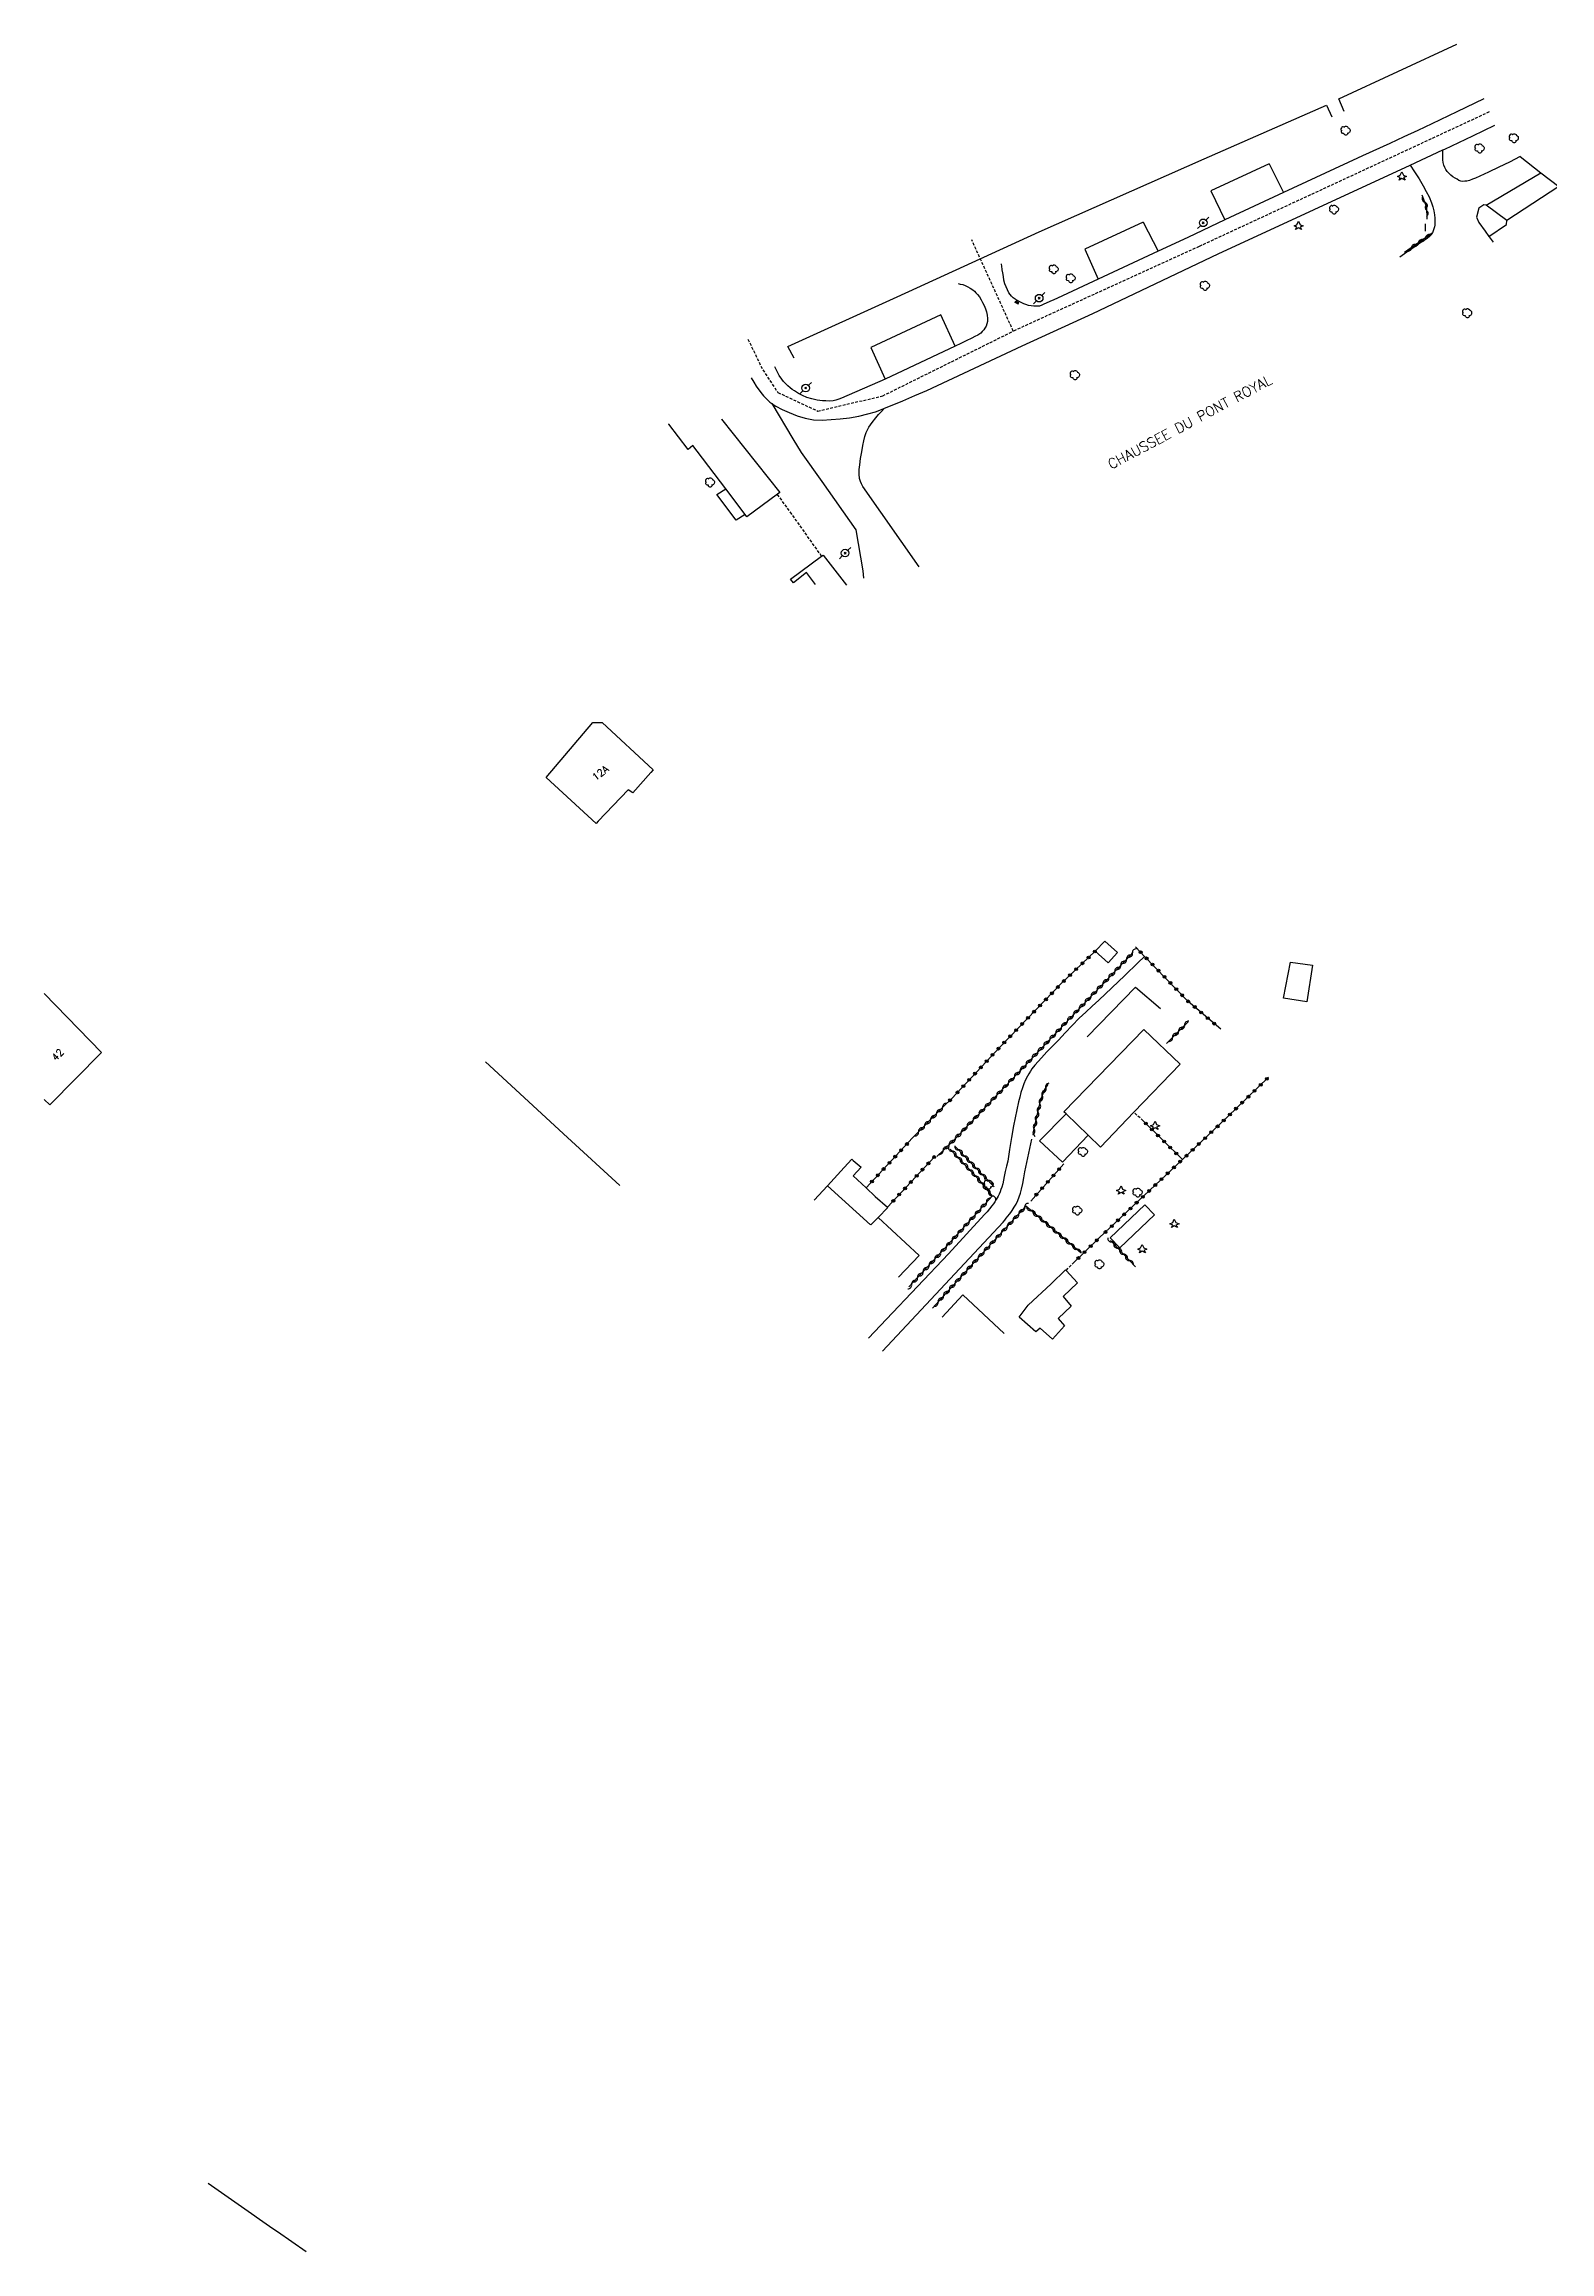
# Model space of a CAD drawing. Header units: millimetres. Extents: x 79000 to 80000, y 145084 to 146000.
# Drawn here: x 79000 to 79264, y 145612.9 to 146000 of the extents above; entities that cross this region are included whole.
import ezdxf
from ezdxf.enums import TextEntityAlignment as Align

# ---------------------------------------------------------------- set-up
doc = ezdxf.new("R2010")
doc.units = ezdxf.units.MM
doc.linetypes.add('DASHED', pattern=[0.75, 0.5, -0.25])
doc.layers.get('0').update_dxf_attribs({"linetype": 'CONTINUOUS'})
for name, color, linetype in [('W0001', 6, 'DASHED'), ('W0006', 2, 'CONTINUOUS'), ('W0008', 7, 'CONTINUOUS'), ('W0014', 7, 'CONTINUOUS'), ('W0017', 7, 'CONTINUOUS'), ('W0021', 2, 'CONTINUOUS'), ('W0100', 7, 'CONTINUOUS'), ('W0101', 7, 'CONTINUOUS'), ('W0104', 1, 'CONTINUOUS'), ('W0112', 1, 'DASHED'), ('W0300', 7, 'CONTINUOUS'), ('W0303', 7, 'CONTINUOUS'), ('W0310', 3, 'CONTINUOUS'), ('W0323', 7, 'CONTINUOUS'), ('W0401', 7, 'CONTINUOUS'), ('W0473', 7, 'CONTINUOUS'), ('W0989', 7, 'CONTINUOUS'), ('W0991', 7, 'CONTINUOUS')]:
    doc.layers.add(name, color=color, linetype=linetype)
doc.styles.get("Standard").update_dxf_attribs({"font": 'romans.shx', "width": 0.85})

# ---------------------------------------------------------------- blocks, each defined once
blk = doc.blocks.new('T473')
for p, q in [((-0.166667, 0.166667), (0.166667, -0.166667)), ((-0.166667, -0.166667), (0.166667, 0.166667)), ((0.500001, 0.500001), (1.000002, 1.000002)), ((-1.000002, -1.000002), (-0.500001, -0.500001))]:
    blk.add_line(p, q)
blk.add_ellipse((0, 0), major_axis=(0.471405, 0.471405), ratio=1, start_param=5.4977871438, end_param=11.780972451)
blk = doc.blocks.new('T300')
for p, q in [((-0.8, 0.51), (-0.86, 0.34)), ((-0.86, 0.34), (-0.86, 0.17)), ((-0.86, 0.17), (-0.74, 0.06)), ((-0.69, 0.63), (-0.8, 0.51)), ((-0.8, -0.06), (-0.74, 0.06)), ((-0.74, 0.06), (-0.69, 0.11)), ((-0.57, 0.69), (-0.69, 0.63)), ((-0.46, 0.69), (-0.57, 0.69)), ((-0.29, 0.63), (-0.46, 0.69)), ((-0.29, 0.63), (-0.17, 0.74)), ((-0.23, 0.57), (-0.29, 0.63)), ((-0.17, 0.74), (-0.06, 0.8)), ((-0.06, 0.8), (0.06, 0.8)), ((0.06, 0.8), (0.23, 0.74)), ((0.23, 0.74), (0.34, 0.63)), ((0.34, 0.63), (0.4, 0.51)), ((0.46, 0.46), (0.34, 0.46)), ((0.4, 0.51), (0.4, 0.46)), ((0.57, 0.4), (0.46, 0.46)), ((0.57, 0.4), (0.69, 0.29)), ((0.69, 0.29), (0.74, 0.17)), ((0.74, 0.06), (0.69, -0.17)), ((0.74, 0.17), (0.74, 0.06)), ((-0.8, -0.17), (-0.8, -0.06)), ((-0.8, -0.23), (-0.8, -0.17)), ((-0.74, -0.34), (-0.8, -0.23)), ((-0.69, -0.4), (-0.74, -0.34)), ((-0.51, -0.46), (-0.69, -0.4)), ((-0.4, -0.46), (-0.51, -0.46)), ((-0.4, -0.46), (-0.34, -0.46)), ((-0.34, -0.46), (-0.34, -0.4)), ((-0.34, -0.51), (-0.34, -0.46)), ((-0.29, -0.63), (-0.34, -0.51)), ((-0.17, -0.74), (-0.29, -0.63)), ((-0.06, -0.8), (-0.17, -0.74)), ((0.06, -0.8), (-0.06, -0.8)), ((0.17, -0.74), (0.06, -0.8)), ((0.23, -0.69), (0.17, -0.74)), ((0.29, -0.46), (0.23, -0.46)), ((0.29, -0.63), (0.23, -0.69)), ((0.46, -0.4), (0.29, -0.46)), ((0.34, -0.51), (0.29, -0.63)), ((0.34, -0.51), (0.34, -0.46)), ((0.57, -0.34), (0.46, -0.4)), ((0.63, -0.29), (0.57, -0.34)), ((0.69, -0.17), (0.63, -0.29))]:
    blk.add_line(p, q)
blk = doc.blocks.new('T401')
for p, q in [((-0.3, 0.3), (0, 0.3)), ((-0.3, -0.25), (-0.3, 0.3)), ((-0.3, 0.15), (0, 0.15)), ((-0.3, 0), (0, 0)), ((0, 0.3), (0, -0.25)), ((-0.3, -0.15), (0, -0.15)), ((-0.3, -0.25), (-0.3, -0.3)), ((-0.3, -0.3), (0, -0.3)), ((0, -0.3), (0, -0.25))]:
    blk.add_line(p, q)
blk = doc.blocks.new('T303')
for p, q in [((-0.77, 0), (-0.28, 0.21)), ((-0.28, -0.21), (-0.77, 0)), ((-0.28, 0.21), (0, 0.83)), ((0, 0.83), (0.28, 0.21)), ((0.28, 0.21), (0.83, 0)), ((0.83, 0), (0.28, -0.21)), ((-0.49, -0.63), (-0.28, -0.21)), ((0, -0.35), (-0.49, -0.63)), ((0.56, -0.63), (0, -0.35)), ((0.28, -0.21), (0.56, -0.63))]:
    blk.add_line(p, q)
blk = doc.blocks.new('t310o')
at = {"color": 0, "linetype": 'Continuous'}
for centre, start, end in [((-0.5, 0.38), 216.8699, 323.1304), ((0.5, -0.37), 36.8699, 143.1303)]:
    blk.add_arc(centre, 0.625, start, end, dxfattribs=at)
blk = doc.blocks.new('t323o')
at = {"color": 0, "linetype": 'Continuous'}
for radius in [0.25, 0.15]:
    blk.add_circle((0, 0), radius, dxfattribs=at)

msp = doc.modelspace()

# ---------------------------------------------------------------- linework, layer by layer
at = {"layer": 'W0001'}
for points in [[(79253.4, 145988.11), (79253.4, 145988.11), (79239.73, 145981.76), (79202.53, 145964.52), (79169.95, 145949.68)], [(79169.95, 145949.68), (79162.65, 145965.69)], [(79123.41, 145948.28), (79126.02, 145942.88), (79128.67, 145938.92), (79135.65, 145935.66), (79147.04, 145938.33), (79169.95, 145949.68)]]:
    msp.add_lwpolyline(points, dxfattribs=at)
at = {"layer": 'W0006'}
for points in [[(79203.42, 145979.88), (79224.87, 145989.33), (79225.81, 145987.26)], [(79131.53, 145944.95), (79130.42, 145947), (79149.57, 145955.7), (79174.47, 145967.09), (79203.42, 145979.88)], [(79214.8, 145978.99), (79204.6, 145974.28)], [(79214.8, 145978.99), (79217.35, 145974.01)], [(79252.86, 145971.78), (79262.48, 145977.46)], [(79204.6, 145974.28), (79207.03, 145969.17)], [(79192.72, 145968.79), (79182.49, 145964.07), (79184.82, 145958.79)], [(79192.72, 145968.79), (79195.35, 145963.7)], [(79159.78, 145947.05), (79157.21, 145952.55), (79144.96, 145946.8), (79147.49, 145941.25)]]:
    msp.add_lwpolyline(points, dxfattribs=at)
at = {"layer": 'W0008'}
for points in [[(79252.44, 145990.44), (79247.72, 145988.11), (79243.33, 145986.01), (79240.88, 145984.88), (79238.43, 145983.74), (79235.99, 145982.6)], [(79245.62, 145981.61), (79248.08, 145982.77), (79250.55, 145983.93), (79254.36, 145985.77)], [(79154.77, 145939.29), (79171.53, 145947.09), (79183.91, 145952.79), (79205.88, 145963.21), (79239.55, 145978.8), (79245.28, 145981.46), (79245.62, 145981.61)], [(79235.99, 145982.6), (79231.18, 145980.39), (79230.31, 145979.98), (79217.35, 145974.01), (79207.03, 145969.17), (79200.55, 145966.12), (79195.35, 145963.7), (79184.82, 145958.79), (79177.7, 145955.44)], [(79177.7, 145955.44), (79177.04, 145955.16), (79176.37, 145954.89), (79175.71, 145954.6), (79175.32, 145954.4), (79174.93, 145954.21), (79174.53, 145954.07), (79174.21, 145954.03), (79173.88, 145954.03), (79173.55, 145954.04), (79173.08, 145954.1), (79172.61, 145954.2), (79172.15, 145954.33), (79171.8, 145954.47), (79171.46, 145954.64), (79171.12, 145954.82), (79170.69, 145955.03), (79170.28, 145955.26), (79169.9, 145955.53), (79169.64, 145955.8), (79169.4, 145956.1), (79169.19, 145956.41), (79168.91, 145956.9), (79168.68, 145957.43), (79168.48, 145957.96), (79168.31, 145958.6), (79168.2, 145959.26), (79168.1, 145959.92), (79168.02, 145960.45), (79168.01, 145960.54), (79167.94, 145960.99), (79167.87, 145961.5)], [(79161.72, 145957.57), (79161.95, 145957.46), (79162.4, 145957.2), (79162.83, 145956.9), (79163.12, 145956.66), (79163.39, 145956.39), (79163.65, 145956.11), (79163.99, 145955.67), (79164.3, 145955.18), (79164.57, 145954.68), (79164.83, 145954.15), (79165.06, 145953.6), (79165.24, 145953.04), (79165.36, 145952.48), (79165.43, 145951.9), (79165.41, 145951.34), (79165.31, 145950.94), (79165.16, 145950.55), (79164.97, 145950.19), (79164.76, 145949.88), (79164.51, 145949.59), (79164.23, 145949.33), (79163.75, 145948.99), (79163.21, 145948.72), (79162.66, 145948.45), (79161.71, 145947.97), (79160.74, 145947.51), (79159.78, 145947.05)], [(79159.78, 145947.05), (79147.49, 145941.25), (79139.83, 145937.92), (79139.33, 145937.76), (79138.83, 145937.59), (79138.33, 145937.46), (79137.71, 145937.42), (79137.09, 145937.43), (79136.47, 145937.48), (79135.55, 145937.6), (79134.63, 145937.79), (79133.74, 145938.06), (79132.99, 145938.38), (79132.27, 145938.76), (79131.57, 145939.2), (79131.17, 145939.47), (79130.79, 145939.76), (79130.41, 145940.07), (79130.03, 145940.44), (79129.67, 145940.83), (79129.33, 145941.23), (79128.88, 145941.89), (79128.15, 145943.39)], [(79123.98, 145941.47), (79124.43, 145940.73), (79124.85, 145940.05), (79125.3, 145939.39), (79125.9, 145938.63), (79126.14, 145938.36), (79126.54, 145937.91), (79127.24, 145937.25), (79127.61, 145937), (79128.29, 145936.52), (79129.44, 145935.91), (79130.63, 145935.39), (79132.02, 145934.85), (79133.45, 145934.43), (79134.91, 145934.15), (79136.45, 145934.08), (79138.01, 145934.16), (79139.56, 145934.31), (79141.21, 145934.5), (79142.85, 145934.76), (79144.46, 145935.16), (79145.79, 145935.55), (79147.11, 145936.06), (79147.37, 145936.16), (79148.43, 145936.58), (79150.55, 145937.45), (79152.66, 145938.37), (79154.77, 145939.29)]]:
    msp.add_lwpolyline(points, dxfattribs=at)
at = {"layer": 'W0014'}
for points in [[(79253.34, 145966.28), (79256.45, 145968.4), (79256.51, 145969.08)], [(79160.25, 145958.05), (79160.65, 145957.94), (79161.07, 145957.83), (79161.48, 145957.68), (79161.72, 145957.57)], [(79077.37, 145821.57), (79091.79, 145808.26), (79100.96, 145799.85)], [(79045.97, 145612.89), (79045.97, 145612.89), (79040.93, 145616.38), (79040.12, 145616.94), (79037.18, 145618.95), (79036.95, 145619.12), (79028.77, 145624.88), (79028.77, 145624.88)]]:
    msp.add_lwpolyline(points, dxfattribs=at)
at = {"layer": 'W0017'}
for points in [[(79258.82, 145980.28), (79256.93, 145979.32), (79255.09, 145978.44), (79253.25, 145977.56), (79252.5, 145977.2), (79251.74, 145976.83), (79250.98, 145976.5), (79250.47, 145976.3), (79249.97, 145976.12), (79249.45, 145976), (79249.1, 145975.95), (79248.74, 145975.93), (79248.41, 145975.97), (79248.07, 145976.1), (79247.76, 145976.3), (79247.45, 145976.51), (79247.05, 145976.76), (79246.65, 145977.04), (79246.3, 145977.35), (79246.03, 145977.66), (79245.78, 145978.01), (79245.59, 145978.37), (79245.43, 145978.81), (79245.34, 145979.27), (79245.27, 145979.74), (79245.24, 145980.31), (79245.26, 145980.88), (79245.28, 145981.46)], [(79258.82, 145980.28), (79262.48, 145977.46), (79265.59, 145975.05), (79256.51, 145969.08), (79252.86, 145971.78), (79252.43, 145971.8), (79251.6, 145971.22), (79251.19, 145969.68), (79251.58, 145968.73), (79252.68, 145967.23), (79253.34, 145966.28), (79253.38, 145966.22), (79254.1, 145965.27)], [(79239.55, 145978.8), (79240.32, 145977.59), (79241.1, 145976.38), (79241.83, 145975.15), (79242.37, 145974.18), (79242.88, 145973.2), (79243.29, 145972.18), (79243.51, 145971.49), (79243.69, 145970.78), (79243.81, 145970.06), (79243.87, 145969.47), (79243.89, 145968.87), (79243.85, 145968.28), (79243.79, 145967.94), (79243.71, 145967.61), (79243.6, 145967.28), (79243.53, 145967.08), (79243.45, 145966.89), (79243.41, 145966.83), (79243.35, 145966.71), (79243.24, 145966.58), (79243.12, 145966.45), (79242.99, 145966.33), (79242.5, 145965.92), (79241.97, 145965.56), (79241.43, 145965.2), (79240.21, 145964.35), (79238.98, 145963.51), (79237.74, 145962.67)], [(79127.61, 145937), (79131.3, 145930.82), (79132.75, 145928.4), (79136.35, 145923.32), (79142.34, 145914.86), (79143.57, 145907.66), (79143.7, 145906.36)], [(79153.42, 145908.37), (79143.58, 145922.44), (79143.33, 145922.88), (79143.13, 145923.31), (79143, 145923.83), (79142.91, 145924.61), (79142.94, 145925.42), (79143.01, 145926.22), (79143.16, 145927.37), (79143.37, 145928.49), (79143.58, 145929.61), (79143.75, 145930.42), (79143.92, 145931.21), (79144.16, 145931.93), (79144.62, 145932.86), (79145.21, 145933.68), (79145.84, 145934.46), (79146.33, 145935.04), (79146.85, 145935.6), (79147.37, 145936.16)], [(79192.97, 145840.05), (79191.77, 145838.89), (79189.51, 145836.72), (79184.94, 145832.39), (79183.79, 145831.34), (79182.64, 145830.29), (79181.51, 145829.22), (79180.27, 145827.95), (79179.07, 145826.66), (79177.85, 145825.36), (79176.85, 145824.33), (79175.85, 145823.29), (79174.88, 145822.24), (79174.3, 145821.61), (79173.74, 145820.98), (79173.22, 145820.31), (79172.94, 145819.9), (79172.67, 145819.47), (79172.41, 145819.04), (79172.09, 145818.37), (79171.8, 145817.69), (79171.54, 145816.99), (79171.29, 145816.17), (79171.08, 145815.34), (79170.88, 145814.51), (79170.56, 145813.13), (79170.26, 145811.75), (79169.98, 145810.36), (79169.62, 145808.29), (79169.3, 145806.21), (79168.99, 145804.14)], [(79182.87, 145825.92), (79191.4, 145834.66), (79195.75, 145830.9)], [(79147, 145770.81), (79168.16, 145793.45), (79168.44, 145793.8), (79168.72, 145794.15), (79168.99, 145794.5), (79169.26, 145794.83), (79169.52, 145795.16), (79169.77, 145795.5), (79170.12, 145796.05), (79170.43, 145796.62), (79170.72, 145797.21), (79170.98, 145797.87), (79171.19, 145798.54), (79171.39, 145799.22), (79171.62, 145800.22), (79171.8, 145801.23), (79171.98, 145802.24), (79173.19, 145808.01)], [(79168.99, 145804.14), (79168.76, 145803.24), (79168.54, 145802.34), (79168.33, 145801.45), (79168.21, 145800.81), (79168.09, 145800.17), (79167.92, 145799.55), (79167.78, 145799.14), (79167.62, 145798.74), (79167.45, 145798.35), (79167.29, 145798.02), (79167.11, 145797.7), (79166.93, 145797.39), (79166.7, 145797.01), (79166.45, 145796.65), (79166.2, 145796.29), (79165.78, 145795.77), (79165.34, 145795.28), (79164.89, 145794.78), (79158.61, 145787.86), (79147.74, 145776.43), (79144.53, 145773.07)]]:
    msp.add_lwpolyline(points, dxfattribs=at)
at = {"layer": 'W0021'}
msp.add_lwpolyline([(79227.97, 145988.22), (79227.02, 145990.39), (79247.75, 146000)], dxfattribs=at)
at = {"layer": 'W0100'}
msp.add_lwpolyline([(79096.78, 145863.35), (79088.05, 145871.4), (79096.24, 145881.03), (79097.85, 145881.05), (79106.81, 145872.74), (79106.4, 145872.28), (79103.2, 145868.71), (79102.39, 145869.24), (79097.17, 145863.76), (79097.14, 145863.73)], close=True, dxfattribs=at)
for points in [[(79000, 145833.51), (79010.07, 145823.18), (79000.98, 145814)], [(79000.98, 145814), (79000, 145814.97)]]:
    msp.add_lwpolyline(points, dxfattribs=at)
at = {"layer": 'W0101'}
for points in [[(79118.76, 145934.23), (79118.76, 145934.23), (79129.02, 145921.39), (79128.58, 145921.07), (79123.21, 145917.14), (79122.92, 145917.53), (79119.52, 145922.01), (79114.5, 145928.62), (79113.75, 145929.61), (79112.93, 145928.92), (79109.57, 145933.38), (79109.52, 145933.44)], [(79135.04, 145797.31), (79137.35, 145799.83), (79144.93, 145792.98)], [(79149.8, 145783.79), (79153.43, 145787.6), (79146.24, 145794.23), (79144.94, 145792.98)], [(79157.45, 145776.78), (79161.07, 145780.72), (79168.33, 145773.89)], [(79176.81, 145772.94), (79174.66, 145774.86), (79173.89, 145774.19), (79171, 145776.78)]]:
    msp.add_lwpolyline(points, dxfattribs=at)
msp.add_lwpolyline([(79185.22, 145806.61), (79183.07, 145808.69), (79179.21, 145812.42), (79178.82, 145812.8), (79192.82, 145827.25), (79199.22, 145821.17), (79191.1, 145812.73)], close=True, dxfattribs=at)
at = {"layer": 'W0101', "const_width": 0.002}
msp.add_lwpolyline([(79168.98, 145768.01), (79168.98, 145768.01), (79168.98, 145768.01)], close=True, dxfattribs=at)
at = {"layer": 'W0104'}
for points in [[(79121.37, 145916.53), (79117.98, 145921.03), (79119.52, 145922.01)], [(79122.92, 145917.53), (79121.37, 145916.53)], [(79135.27, 145905.24), (79133.68, 145907.36), (79131.43, 145905.55), (79130.85, 145906.18), (79136.34, 145910.21), (79136.61, 145910.42), (79140.67, 145905.16)], [(79183.07, 145808.69), (79178.55, 145803.97), (79174.52, 145807.7), (79179.21, 145812.42)], [(79137.35, 145799.83), (79140.28, 145803.05), (79141.64, 145804.47), (79141.87, 145804.27), (79143.24, 145803.06), (79141.89, 145801.56), (79142.65, 145800.88), (79144.13, 145799.46), (79145.74, 145797.93), (79147.88, 145796.09), (79147.95, 145796.03), (79146.24, 145794.23)], [(79171, 145776.78), (79172.53, 145778.87), (79176.57, 145782.62), (79179.09, 145785.1), (79179.19, 145784.99), (79181.23, 145782.79), (79178.7, 145780.39), (79180.1, 145778.72), (79177.82, 145776.53), (79178.95, 145775.26), (79176.81, 145772.94)]]:
    msp.add_lwpolyline(points, dxfattribs=at)
for points in [[(79121.37, 145916.53), (79121.37, 145916.53), (79121.37, 145916.53)], [(79186.57, 145838.94), (79184.29, 145840.95), (79185.97, 145842.74), (79188.21, 145840.72)], [(79221.43, 145832.08), (79217.32, 145832.72), (79218.53, 145839.03), (79222.41, 145838.52)], [(79188.65, 145788.92), (79186.93, 145790.68), (79193.02, 145796.46), (79194.7, 145794.74)]]:
    msp.add_lwpolyline(points, close=True, dxfattribs=at)
at = {"layer": 'W0112'}
for points in [[(79136.34, 145910.21), (79131.11, 145917.59), (79131.11, 145917.6), (79128.58, 145921.07)], [(79192.71, 145811.19), (79191.1, 145812.73)], [(79179.19, 145784.99), (79180.28, 145786.1)]]:
    msp.add_lwpolyline(points, dxfattribs=at)
at = {"layer": 'W0310'}
for points in [[(79241.58, 145973.55), (79242.43, 145971.43), (79242.44, 145969.33)], [(79242.18, 145968.48), (79242.19, 145967.18)], [(79243.42, 145966.83), (79238.52, 145963.45)], [(79156.53, 145804.98), (79157.72, 145806.08), (79159.57, 145807.86), (79166.2, 145814.79), (79181.18, 145830.55), (79190.72, 145840.48), (79190.87, 145840.64)], [(79200.59, 145828.57), (79196.8, 145824.79)], [(79173.77, 145808.38), (79173.44, 145809.07), (79174.79, 145814.96), (79175.42, 145816.59), (79176.06, 145817.62)], [(79152.28, 145808.2), (79157.77, 145813.77)], [(79158.88, 145806.26), (79163.7, 145801.11), (79166.24, 145798.01), (79157.32, 145788.16), (79151.65, 145782.11)], [(79166.61, 145799.62), (79159.83, 145806.67)], [(79181.79, 145788.08), (79172.15, 145796.23), (79164.7, 145788.16), (79155.76, 145778.34)], [(79186.98, 145790.22), (79191.35, 145785.62)]]:
    msp.add_lwpolyline(points, dxfattribs=at)
at = {"layer": 'W0323'}
for points in [[(79159.14, 145815.1), (79167.79, 145824.35), (79178.48, 145835.4), (79184.29, 145840.95)], [(79206.32, 145827.27), (79200.61, 145832.15), (79192.97, 145840.05), (79191.37, 145841.7)], [(79214.71, 145818.86), (79209.02, 145813.36), (79206.47, 145810.9), (79199.6, 145804.42), (79194.8, 145799.9), (79185.03, 145790.68)], [(79157.77, 145813.77), (79159.14, 145815.1)], [(79192.71, 145811.19), (79199.6, 145804.42)], [(79152.29, 145808.2), (79144.13, 145799.46)], [(79147.88, 145796.09), (79156.15, 145804.91)], [(79178.81, 145803.64), (79173, 145797.15)], [(79180.28, 145786.1), (79185.03, 145790.68)]]:
    msp.add_lwpolyline(points, dxfattribs=at)

# ---------------------------------------------------------------- block references
at = {"layer": 'W0300'}
for p in [(79228.27, 145984.82), (79257.76, 145983.5), (79251.75, 145981.71), (79226.23, 145970.99), (79177.08, 145960.51), (79180.05, 145958.93), (79203.6, 145957.63), (79249.58, 145952.82), (79180.79, 145941.96), (79116.81, 145923.14), (79182.2, 145805.76), (79165.67, 145800.03), (79191.79, 145798.62), (79181.21, 145795.45), (79185.08, 145786.03)]:
    msp.add_blockref('T300', p, dxfattribs=at)
at = {"layer": 'W0303'}
for p in [(79238.08, 145976.8), (79219.95, 145968.12), (79194.8, 145810.33), (79188.84, 145798.99), (79198.18, 145793.15), (79192.56, 145788.7)]:
    msp.add_blockref('T303', p, dxfattribs=at)
at = {"layer": 'W0310'}
for p, rotation in [((79242.09, 145972.27), 291.7036272674372), ((79242.43, 145970.83), 270.3825126350315), ((79239.76, 145964.3), 214.6351081833614), ((79240.99, 145965.16), 214.6351081833614), ((79242.23, 145966.01), 214.6351081833614), ((79190.86, 145840.64), 46.10881213255919), ((79186.71, 145836.31), 46.15953226827925), ((79187.75, 145837.39), 46.15953226827925), ((79188.78, 145838.47), 46.15953226827925), ((79189.82, 145839.55), 46.15953226827925), ((79182.55, 145831.98), 46.15953226827925), ((79183.59, 145833.06), 46.15953226827925), ((79184.63, 145834.14), 46.15953226827925), ((79185.67, 145835.23), 46.15953226827925), ((79179.44, 145828.73), 46.46593629212169), ((79180.48, 145829.81), 46.46593629212169), ((79181.51, 145830.9), 46.15953226827925), ((79175.31, 145824.38), 46.46593629212169), ((79176.34, 145825.46), 46.46593629212169), ((79177.38, 145826.55), 46.46593629212169), ((79178.41, 145827.64), 46.46593629212169), ((79197.86, 145825.85), 224.9167543082227), ((79198.93, 145826.91), 224.9167543082227), ((79199.99, 145827.97), 224.9167543082227), ((79172.21, 145821.11), 46.46593629212169), ((79173.24, 145822.2), 46.46593629212169), ((79174.28, 145823.29), 46.46593629212169), ((79168.08, 145816.76), 46.46593629212169), ((79169.11, 145817.85), 46.46593629212169), ((79170.14, 145818.94), 46.46593629212169), ((79171.18, 145820.03), 46.46593629212169), ((79175.65, 145816.96), 57.9142158210332), ((79157.55, 145813.54), 45.36777366200924), ((79164.97, 145813.51), 46.25445162209642), ((79166.01, 145814.59), 46.25445162209642), ((79167.05, 145815.68), 46.46593629212169), ((79174.27, 145812.71), 77.08142409986662), ((79174.61, 145814.17), 77.08142409986662), ((79175.04, 145815.6), 68.89676668367035), ((79153.33, 145809.27), 45.36777366200924), ((79154.39, 145810.34), 45.36777366200924), ((79155.44, 145811.4), 45.36777366200924), ((79156.49, 145812.47), 45.36777366200924), ((79160.83, 145809.17), 46.25445162209642), ((79161.86, 145810.26), 46.25445162209642), ((79162.9, 145811.34), 46.25445162209642), ((79163.94, 145812.42), 46.25445162209642), ((79173.6, 145809.78), 77.08142409986662), ((79173.94, 145811.24), 77.08142409986662), ((79157.64, 145806), 42.4930293006415), ((79158.72, 145807.04), 44.03487655837876), ((79159.25, 145805.87), 313.121652054677), ((79159.79, 145808.09), 46.25445162209642), ((79160.37, 145806.11), 133.8934333327545), ((79161.41, 145805.03), 133.8934333327545), ((79160.27, 145804.77), 313.121652054677), ((79161.3, 145803.68), 313.121652054677), ((79162.32, 145802.58), 313.121652054677), ((79162.45, 145803.94), 133.8934333327545), ((79163.35, 145801.49), 313.121652054677), ((79163.49, 145802.86), 133.8934333327545), ((79164.53, 145801.78), 133.8934333327545), ((79164.32, 145800.35), 309.2974421733409), ((79165.27, 145799.19), 309.2974421733409), ((79165.57, 145800.7), 133.8934333327545), ((79166.22, 145798.03), 309.2974421733409), ((79162.23, 145793.58), 227.826635988584), ((79163.24, 145794.69), 227.826635988584), ((79164.25, 145795.81), 227.826635988584), ((79165.26, 145796.92), 227.826635988584), ((79169.91, 145793.8), 227.3085874533197), ((79170.93, 145794.9), 227.3085874533197), ((79171.94, 145796), 227.3085874533197), ((79173.06, 145795.47), 139.7444439103378), ((79174.21, 145794.5), 139.7444439103378), ((79175.35, 145793.53), 139.7444439103378), ((79159.21, 145790.25), 227.826635988584), ((79160.22, 145791.36), 227.826635988584), ((79161.23, 145792.47), 227.826635988584), ((79165.84, 145789.39), 227.3085874533197), ((79166.86, 145790.49), 227.3085874533197), ((79167.88, 145791.59), 227.3085874533197), ((79168.89, 145792.7), 227.3085874533197), ((79176.5, 145792.56), 139.7444439103378), ((79177.64, 145791.59), 139.7444439103378), ((79178.79, 145790.62), 139.7444439103378), ((79179.93, 145789.65), 139.7444439103378), ((79187.21, 145789.97), 313.5685425936553), ((79155.16, 145785.86), 227.3974998553657), ((79156.18, 145786.94), 227.3974998553657), ((79157.2, 145788.03), 227.3974998553657), ((79158.21, 145789.14), 227.826635988584), ((79162.79, 145786.08), 227.4425627161485), ((79163.81, 145787.18), 227.4425627161485), ((79164.82, 145788.29), 227.3085874533197), ((79181.08, 145788.68), 139.7444439103378), ((79188.25, 145788.88), 313.5685425936553), ((79189.28, 145787.8), 313.5685425936553), ((79190.31, 145786.71), 313.5685425936553), ((79152.12, 145782.5), 227.3974998553657), ((79153.13, 145783.69), 227.3974998553657), ((79154.12, 145784.74), 227.3974998553657), ((79158.74, 145781.66), 227.4425627161485), ((79159.75, 145782.76), 227.4425627161485), ((79160.77, 145783.87), 227.4425627161485), ((79161.78, 145784.97), 227.4425627161485), ((79156.74, 145779.42), 227.4425627161485), ((79157.72, 145780.55), 227.4425627161485)]:
    msp.add_blockref('t310o', p, dxfattribs=dict(at, rotation=rotation))
at = {"layer": 'W0323'}
for p, rotation in [((79184.24, 145840.9), 43.68210127377646), ((79192.28, 145840.77), 134.0319606710991), ((79179.9, 145836.76), 43.68210127377646), ((79180.98, 145837.79), 43.68210127377646), ((79182.07, 145838.83), 43.68210127377646), ((79183.15, 145839.86), 43.68210127377646), ((79193.32, 145839.69), 134.0372293512961), ((79194.36, 145838.62), 134.0372293512961), ((79195.4, 145837.54), 134.0372293512961), ((79196.45, 145836.46), 134.0372293512961), ((79175.67, 145832.5), 45.94790875585637), ((79176.72, 145833.58), 45.94790875585637), ((79177.76, 145834.66), 45.94790875585637), ((79178.81, 145835.72), 43.68210127377646), ((79197.49, 145835.38), 134.0372293512961), ((79198.53, 145834.3), 134.0372293512961), ((79199.57, 145833.22), 134.0372293512961), ((79172.54, 145829.26), 45.94790875585637), ((79173.59, 145830.34), 45.94790875585637), ((79174.63, 145831.42), 45.94790875585637), ((79200.62, 145832.15), 139.448340727802), ((79201.76, 145831.17), 139.448340727802), ((79202.9, 145830.2), 139.448340727802), ((79204.04, 145829.22), 139.448340727802), ((79168.37, 145824.95), 45.94790875585637), ((79169.41, 145826.03), 45.94790875585637), ((79170.46, 145827.11), 45.94790875585637), ((79171.5, 145828.19), 45.94790875585637), ((79205.18, 145828.25), 139.448340727802), ((79165.29, 145821.68), 46.9274958863688), ((79166.31, 145822.77), 46.9274958863688), ((79167.34, 145823.87), 46.9274958863688), ((79161.19, 145817.29), 46.9274958863688), ((79162.22, 145818.39), 46.9274958863688), ((79163.24, 145819.48), 46.9274958863688), ((79164.26, 145820.58), 46.9274958863688), ((79213.33, 145817.52), 223.9766043897289), ((79214.41, 145818.56), 223.9766043897289), ((79158.85, 145814.81), 44.25759346396123), ((79160.17, 145816.2), 46.9274958863688), ((79209.01, 145813.35), 223.9708451949881), ((79210.09, 145814.4), 223.9766043897289), ((79211.17, 145815.44), 223.9766043897289), ((79212.25, 145816.48), 223.9766043897289), ((79193.18, 145810.73), 315.4659455880706), ((79194.25, 145809.68), 315.4659455880706), ((79205.77, 145810.24), 223.3095141393617), ((79206.85, 145811.27), 223.9708451949881), ((79207.93, 145812.31), 223.9708451949881), ((79150.28, 145806.04), 226.9520472746333), ((79151.3, 145807.14), 226.9520472746333), ((79195.32, 145808.63), 315.4659455880706), ((79196.39, 145807.58), 315.4659455880706), ((79197.46, 145806.52), 315.4659455880706), ((79198.53, 145805.47), 315.4659455880706), ((79201.4, 145806.12), 223.3095141393617), ((79202.49, 145807.15), 223.3095141393617), ((79203.58, 145808.18), 223.3095141393617), ((79204.67, 145809.21), 223.3095141393617), ((79146.18, 145801.66), 226.9520472746333), ((79147.2, 145802.75), 226.9520472746333), ((79148.23, 145803.85), 226.9520472746333), ((79149.25, 145804.94), 226.9520472746333), ((79153.01, 145801.56), 46.87030012262746), ((79154.03, 145802.66), 46.87030012262746), ((79155.06, 145803.75), 46.87030012262746), ((79156.08, 145804.85), 46.87030012262746), ((79177, 145801.62), 228.1785400523391), ((79178, 145802.74), 228.1785400523391), ((79197.03, 145802.01), 223.3089893507389), ((79198.12, 145803.04), 223.3089893507389), ((79199.22, 145804.06), 223.3089893507389), ((79200.31, 145805.09), 223.3095141393617), ((79145.16, 145800.56), 226.9520472746333), ((79149.93, 145798.28), 46.87030012262746), ((79150.96, 145799.37), 46.87030012262746), ((79151.98, 145800.47), 46.87030012262746), ((79174, 145798.27), 228.1785400523391), ((79175, 145799.39), 228.1785400523391), ((79176, 145800.51), 228.1785400523391), ((79192.67, 145797.89), 223.352740134102), ((79193.76, 145798.92), 223.352740134102), ((79194.85, 145799.95), 223.3089893507389), ((79195.94, 145800.98), 223.3089893507389), ((79148.91, 145797.18), 46.87030012262746), ((79188.31, 145793.77), 223.352740134102), ((79189.4, 145794.8), 223.352740134102), ((79190.49, 145795.83), 223.352740134102), ((79191.58, 145796.86), 223.352740134102), ((79184.6, 145790.26), 43.96327979729448), ((79186.12, 145791.71), 223.352740134102), ((79187.22, 145792.74), 223.352740134102), ((79181.36, 145787.14), 43.96327979729448), ((79182.44, 145788.18), 43.96327979729448), ((79183.52, 145789.22), 43.96327979729448)]:
    msp.add_blockref('t323o', p, dxfattribs=dict(at, rotation=rotation))
at = {"layer": 'W0401', "rotation": 63.32641672094071}
msp.add_blockref('T401', (79170.66, 145954.84), dxfattribs=at)
at = {"layer": 'W0473'}
for p in [(79203.25, 145968.67), (79174.48, 145955.46), (79133.54, 145939.7), (79140.45, 145910.76)]:
    msp.add_blockref('T473', p, dxfattribs=at)

# ---------------------------------------------------------------- texts
at = {"layer": 'W0989'}
msp.add_text('CHAUSSEE DU PONT ROYAL', height=1.75, rotation=28.116, dxfattribs=at).set_placement((79200.9, 145933.75), align=Align.MIDDLE_CENTER)
at = {"layer": 'W0991'}
for s, rotation, p in [('12A', 37.9229, (79097.53, 145872.2)), ('42', 45.2335, (79002.34, 145822.79))]:
    msp.add_text(s, height=1.25, rotation=rotation, dxfattribs=at).set_placement(p, align=Align.MIDDLE_CENTER)

doc.saveas('drawing.dxf')
